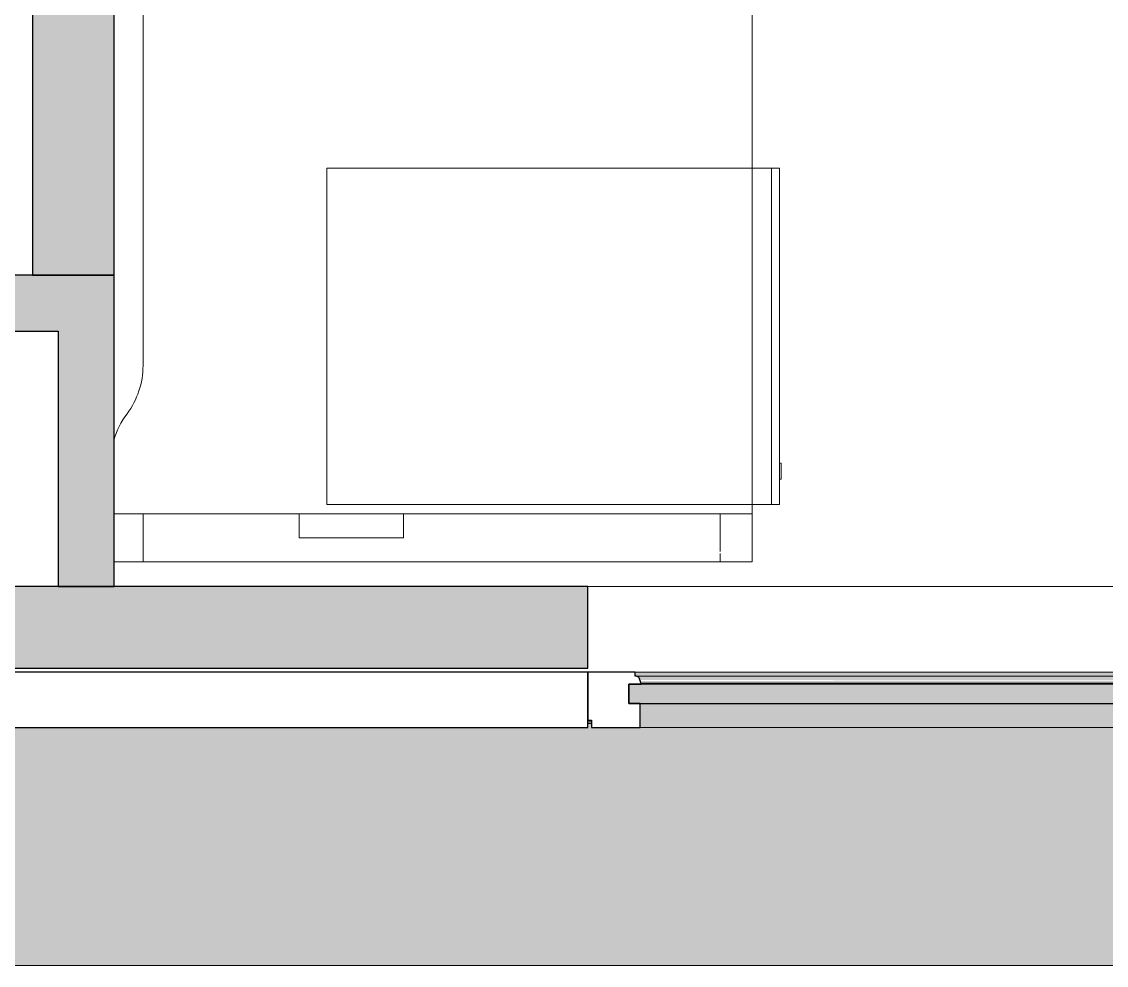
# Model space of a CAD drawing. Header units: millimetres. Extents: x 79795 to 317870, y -36033 to 97293.
# Drawn here: x 209211 to 210565, y 8896 to 10074 of the extents above; entities that cross this region are included whole.
import ezdxf

# ---------------------------------------------------------------- set-up
doc = ezdxf.new("R2010")
doc.units = ezdxf.units.MM
doc.header["$MEASUREMENT"] = 0
for name, color, linetype, lineweight in [('CSM-STL-XX-ZZ-M3-A-XXXX-00001_detached _19_04_21__rvt-1-Level 4$0$A-GLAZ', 7, 'CONTINUOUS', 9), ('CSM-STL-XX-ZZ-M3-A-XXXX-00001_detached _19_04_21__rvt-1-Level 4$0$A-WALL-PATT', 7, 'CONTINUOUS', 9), ('CSM-STL-XX-ZZ-M3-A-XXXX-00001_detached _19_04_21__rvt-1-Level 4$0$I-WALL', 7, 'CONTINUOUS', 9), ('I-FURN', 8, 'CONTINUOUS', 9)]:
    doc.layers.add(name, color=color, linetype=linetype, lineweight=lineweight)

msp = doc.modelspace()

# ---------------------------------------------------------------- hatches: boundary and pattern name
at = {"layer": 'CSM-STL-XX-ZZ-M3-A-XXXX-00001_detached _19_04_21__rvt-1-Level 4$0$A-GLAZ'}
h = msp.add_hatch(color=256, dxfattribs=at)
h.paths.add_polyline_path([(209981.4, 9255.5), (209978.6, 9257.2), (209979.9, 9256.1), (209981, 9255.6)], flags=0)
h.paths.add_polyline_path([(207097.4, 9255.5), (207094.6, 9257.2), (207095.9, 9256.1), (207097, 9255.6)], flags=0)
for points in [[(211254.8, 9257.2), (211258.6, 9257.2), (211258.6, 9262.2), (209977, 9262.2), (209977, 9257.2), (211252.8, 9257.2)], [(210611.1, 9252.3), (211252.8, 9252.3), (211254.6, 9255.9), (211254.8, 9257.2), (209979.9, 9256.7), (209982.6, 9253.6), (209983.3, 9252.3), (210013.1, 9252.3)], [(211266.6, 9223.3), (211266.6, 9247.2), (209969.1, 9247.2), (209969.1, 9223.3), (211209.1, 9223.3)], [(211209.1, 9248.3), (211251.4, 9248.3), (211252.6, 9252.3), (209983, 9251.2), (209984.3, 9248.3), (210611.1, 9248.3)], [(211209.1, 9193.3), (211252.6, 9193.3), (211252.6, 9223.3), (209983, 9223.3), (209983, 9193.3), (210611.1, 9193.3)], [(211209.1, 8896.3), (211317.8, 8896.3), (211317.8, 9198), (211313.5, 9198), (211313.5, 9193.3), (209922.2, 9193.3), (209922.2, 9198), (209917.8, 9198), (209917.8, 9193.3), (208433.8, 9193.3), (208433.8, 9198), (208429.5, 9198), (208429.5, 9193.3), (207038.2, 9193.3), (207038.2, 9198), (207033.8, 9198), (207033.8, 8896.3), (210611.1, 8896.3)]]:
    msp.add_hatch(color=256, dxfattribs=at).paths.add_polyline_path(points, flags=0)
h = msp.add_hatch(color=256, dxfattribs=at)
h.paths.add_polyline_path([(211317.8, 9198), (211317.8, 9200.1), (211313.5, 9200.1), (211313.5, 9198)], flags=0)
h.paths.add_polyline_path([(209922.2, 9198), (209922.2, 9200.1), (209917.8, 9200.1), (209917.8, 9198)], flags=0)
h.paths.add_polyline_path([(208429.5, 9198), (208433.8, 9198), (208433.8, 9200.1), (208429.5, 9200.1)], flags=0)
h.paths.add_polyline_path([(207038.2, 9198), (207038.2, 9200.1), (207033.8, 9200.1), (207033.8, 9198)], flags=0)
at = {"layer": 'CSM-STL-XX-ZZ-M3-A-XXXX-00001_detached _19_04_21__rvt-1-Level 4$0$A-WALL-PATT'}
for points in [[(209224.8, 9757.8), (209326.8, 9757.8), (209326.8, 13505.3), (209224.8, 13505.3), (209224.8, 10132.1)], [(209256.8, 9687.8), (209256.8, 9757.8), (208519.4, 9757.8), (208519.4, 9687.8), (208817.2, 9687.8)], [(209326.8, 9369.3), (209326.8, 9757.8), (209256.8, 9757.8), (209256.8, 9369.3)], [(209815.8, 9267.3), (209815.8, 9369.3), (208535.8, 9369.3), (208535.8, 9267.3), (209415.2, 9267.3)], [(209917.8, 9267.3), (209917.8, 9369.3), (209815.8, 9369.3), (209815.8, 9267.3)]]:
    msp.add_hatch(color=256, dxfattribs=at).paths.add_polyline_path(points, flags=0)

# ---------------------------------------------------------------- linework, layer by layer
at = {"layer": 'CSM-STL-XX-ZZ-M3-A-XXXX-00001_detached _19_04_21__rvt-1-Level 4$0$A-GLAZ', "lineweight": 30}
for p, q in [((209917.8, 9262.2), (208433.8, 9262.2)), ((209917.8, 9193.3), (209917.8, 9262.2)), ((209977, 9262.2), (209917.8, 9262.2)), ((209917.8, 9262.2), (209917.8, 9202.3)), ((209977, 9257.2), (209977, 9262.2)), ((209978.6, 9257.2), (209977, 9257.2)), ((209969.1, 9247.2), (209969.1, 9223.3)), ((211266.6, 9247.2), (209969.1, 9247.2)), ((209969.1, 9223.3), (209969.1, 9247.2)), ((209969.1, 9247.2), (209984.3, 9247.2)), ((209984.3, 9247.2), (209984.3, 9248.3)), ((209969.1, 9223.3), (211266.6, 9223.3)), ((209983, 9223.3), (209969.1, 9223.3)), ((209983, 9193.3), (209983, 9223.3)), ((208433.8, 9193.3), (209917.8, 9193.3)), ((209917.8, 9202.3), (209922.2, 9202.3)), ((209922.2, 9202.3), (209922.2, 9193.3)), ((209922.2, 9193.3), (209983, 9193.3))]:
    msp.add_line(p, q, dxfattribs=at)
at = {"layer": 'CSM-STL-XX-ZZ-M3-A-XXXX-00001_detached _19_04_21__rvt-1-Level 4$0$A-GLAZ'}
for p, q in [((211258.6, 9262.2), (209977, 9262.2)), ((209977, 9257.2), (209978.6, 9257.2)), ((209978.6, 9257.2), (211257.1, 9257.2)), ((209984.3, 9248.3), (211251.4, 9248.3)), ((209917.8, 9200.1), (209922.2, 9200.1)), ((209917.8, 9198), (209922.2, 9198)), ((209983, 9193.3), (211252.6, 9193.3)), ((207033.8, 8896.3), (211317.8, 8896.3))]:
    msp.add_line(p, q, dxfattribs=at)
at = {"layer": 'CSM-STL-XX-ZZ-M3-A-XXXX-00001_detached _19_04_21__rvt-1-Level 4$0$A-GLAZ', "lineweight": 30}
for centre, radius, start, end in [((209977.5, 9252), 5.36, 3.4261, 78.0476), ((209990.2, 9252.7), 7.4, 183.4261, 216.5739)]:
    msp.add_arc(centre, radius, start, end, dxfattribs=at)
at = {"layer": 'CSM-STL-XX-ZZ-M3-A-XXXX-00001_detached _19_04_21__rvt-1-Level 4$0$A-GLAZ'}
for points, knots in [([(209981, 9255.9), (209980.9, 9256.1), (209980.5, 9256.4), (209979.7, 9256.9), (209979, 9257.1), (209978.6, 9257.2)], [-0.4, -0.4, -0.4, -0.4, -0.3, -0.2, 0, 0, 0, 0]), ([(209982.8, 9252.3), (209982.8, 9252.7), (209982.7, 9253.4), (209982.3, 9254.3), (209982.1, 9254.7), (209982, 9254.9)], [-1, -1, -1, -1, -0.8, -0.7, -0.6, -0.6, -0.6, -0.6])]:
    msp.add_open_spline(points, degree=3, knots=knots, dxfattribs=at)
msp.add_open_spline([(209984.3, 9248.3), (209984, 9248.7), (209983.7, 9249.1), (209983.5, 9249.5)], degree=3, dxfattribs=at)
at = {"layer": 'CSM-STL-XX-ZZ-M3-A-XXXX-00001_detached _19_04_21__rvt-1-Level 4$0$I-WALL', "lineweight": 30}
for p, q in [((209224.8, 13505.3), (209224.8, 9757.8)), ((209326.8, 9757.8), (209326.8, 13505.3)), ((209256.8, 9757.8), (208519.4, 9757.8)), ((209224.8, 9757.8), (209326.8, 9757.8)), ((209326.8, 9757.8), (209256.8, 9757.8)), ((209326.8, 9369.3), (209326.8, 9757.8)), ((208589.4, 9687.8), (209256.8, 9687.8)), ((209256.8, 9687.8), (209256.8, 9369.3)), ((209815.8, 9369.3), (208535.8, 9369.3)), ((209256.8, 9369.3), (209326.8, 9369.3)), ((209917.8, 9369.3), (209815.8, 9369.3)), ((209917.8, 9267.3), (209917.8, 9369.3)), ((208535.8, 9267.3), (209815.8, 9267.3)), ((209815.8, 9267.3), (209917.8, 9267.3))]:
    msp.add_line(p, q, dxfattribs=at)
at = {"layer": 'CSM-STL-XX-ZZ-M3-A-XXXX-00001_detached _19_04_21__rvt-1-Level 4$0$I-WALL'}
msp.add_line((209917.8, 9369.3), (211317.8, 9369.3), dxfattribs=at)
at = {"layer": 'I-FURN'}
for p, q in [((210122.8, 9399.8), (210122.8, 10999.8)), ((210122.8, 10999.8), (210122.8, 9399.8)), ((209362.8, 10477.1), (209362.8, 9644.8)), ((209362.8, 9644.8), (209362.8, 10477.1)), ((209592.1, 9891.4), (209592.1, 9471.4)), ((210122.8, 9891.4), (209592.1, 9891.4)), ((210147.1, 9891.4), (210122.8, 9891.4)), ((210157.1, 9891.4), (210147.1, 9891.4)), ((210147.1, 9891.4), (210147.1, 9471.4)), ((210147.1, 9471.4), (210147.1, 9891.4)), ((210157.1, 9471.4), (210157.1, 9891.4)), ((210159.1, 9523), (210157.1, 9523)), ((210159.1, 9523), (210159.1, 9503)), ((210159.1, 9503), (210159.1, 9523)), ((210157.1, 9503), (210159.1, 9503)), ((209592.1, 9471.4), (210122.8, 9471.4)), ((210122.8, 9471.4), (210147.1, 9471.4)), ((210147.1, 9471.4), (210157.1, 9471.4)), ((209362.8, 9459.8), (209326.8, 9459.8)), ((209326.8, 9459.8), (209557.8, 9459.8)), ((210082.8, 9459.8), (209362.8, 9459.8)), ((209362.8, 9399.8), (209362.8, 9459.8)), ((209362.8, 9399.8), (209362.8, 9459.8)), ((209557.8, 9459.8), (209687.8, 9459.8)), ((209557.8, 9429.8), (209557.8, 9459.8)), ((209557.8, 9429.8), (209557.8, 9459.8)), ((209687.8, 9459.8), (210122.8, 9459.8)), ((209687.8, 9459.8), (209687.8, 9429.8)), ((209687.8, 9429.8), (209687.8, 9459.8)), ((210122.8, 9459.8), (210082.8, 9459.8)), ((210082.8, 9412.7), (210082.8, 9459.8)), ((210082.8, 9412.7), (210082.8, 9459.8)), ((210122.8, 9459.8), (210122.8, 9399.8)), ((210122.8, 9399.8), (210122.8, 9459.8)), ((209687.8, 9429.8), (209557.8, 9429.8)), ((209557.8, 9429.8), (209687.8, 9429.8)), ((210082.8, 9399.8), (210082.8, 9410.4)), ((210082.8, 9399.8), (210082.8, 9410.4)), ((209326.8, 9399.8), (209362.8, 9399.8)), ((210122.8, 9399.8), (209326.8, 9399.8)), ((209326.8, 9399.8), (210122.8, 9399.8)), ((210122.8, 9399.8), (209326.8, 9399.8)), ((209362.8, 9399.8), (210082.8, 9399.8)), ((210082.8, 9399.8), (210122.8, 9399.8))]:
    msp.add_line(p, q, dxfattribs=at)
for centre, start, end in [((209262.8, 9644.8), 323.1301, 0), ((209262.8, 9644.8), 323.1301, 0), ((209422.8, 9524.8), 143.1301, 164.6089), ((209422.8, 9524.8), 143.1301, 164.6089)]:
    msp.add_arc(centre, 100, start, end, dxfattribs=at)

doc.saveas('drawing.dxf')
